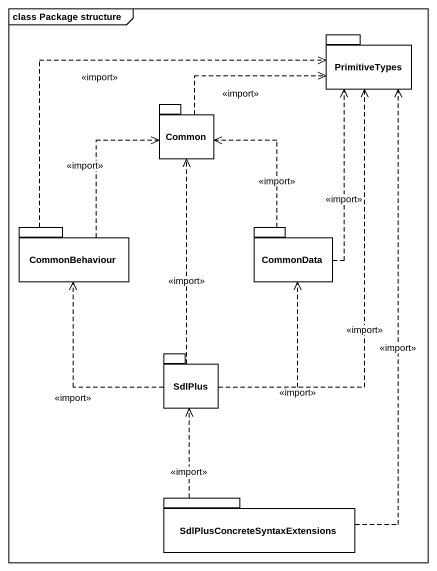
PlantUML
@startuml
mainframe class Package structure
package PrimitiveTypes {
}
package Common {
}
package CommonBehaviour {
}
package CommonData {
}
package SdlPlus {
}
package "SdlPlusConcreteSyntaxExtensions" as SdlPlusConcreteSyntaxExtensi {
}
Common .right.> PrimitiveTypes : <<import>>
CommonBehaviour .up.> PrimitiveTypes : <<import>>
CommonBehaviour .up.> Common : <<import>>
CommonData .up.> PrimitiveTypes : <<import>>
CommonData .up.> Common : <<import>>
SdlPlus .up.> PrimitiveTypes : <<import>>
SdlPlus .up.> Common : <<import>>
SdlPlus .up.> CommonBehaviour : <<import>>
SdlPlus .up.> CommonData : <<import>>
SdlPlusConcreteSyntaxExtensi .up.> PrimitiveTypes : <<import>>
SdlPlusConcreteSyntaxExtensi .up.> SdlPlus : <<import>>
@enduml
